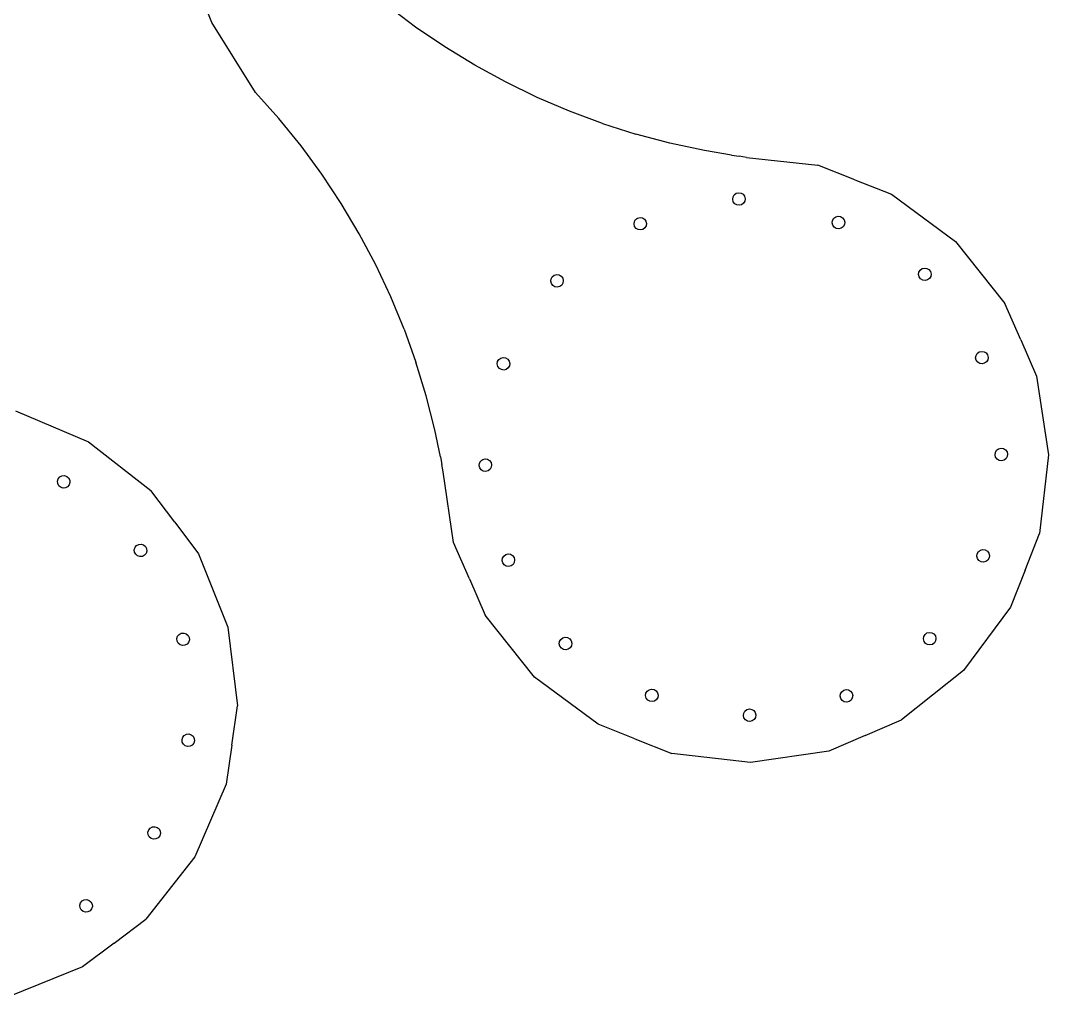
# Model space of a CAD drawing. Extents: x 31 to 183, y 98 to 185.
# Drawn here: x 106.76 to 147.66, y 98.36 to 137.17 of the extents above; entities that cross this region are included whole.
import ezdxf

# ---------------------------------------------------------------- set-up
doc = ezdxf.new("R2010")
doc.units = 0
doc.layers.add('ink_ext_XXXXXX', color=7, linetype='CONTINUOUS')

msp = doc.modelspace()

# ---------------------------------------------------------------- linework, layer by layer
at = {"layer": 'ink_ext_XXXXXX', "color": 7}
for points in [[(114.368743, 137.088327), (113.152012, 140.130662)], [(122.478612, 136.91509), (121.361089, 137.755562)], [(116.110223, 134.31241), (114.368743, 137.088327)], [(123.6353, 136.129111), (122.478612, 136.91509)], [(124.828764, 135.399617), (123.6353, 136.129111)], [(126.055924, 134.728659), (124.828764, 135.399617)], [(127.314278, 134.117394), (126.055924, 134.728659)], [(117.04122, 133.270256), (116.110223, 134.31241)], [(128.600554, 133.567785), (127.314278, 134.117394)], [(129.912082, 133.080517), (128.600554, 133.567785)], [(117.921308, 132.184048), (117.04122, 133.270256)], [(129.912082, 133.080517), (131.24567, 132.65681)], [(132.598442, 132.298033), (131.24567, 132.65681)], [(118.748051, 131.056534), (117.921308, 132.184048)], [(133.967093, 132.00457), (132.598442, 132.298033)], [(135.045288, 131.812313), (133.967093, 132.00457)], [(135.045288, 131.812313), (135.348332, 131.777595)], [(135.649654, 131.728395), (135.348332, 131.777595)], [(135.649654, 131.728395), (138.482377, 131.419421)], [(139.950978, 130.841097), (138.482377, 131.419421)], [(119.519618, 129.890751), (118.748051, 131.056534)], [(139.950978, 130.841097), (141.419578, 130.262772)], [(141.419578, 130.262772), (143.959111, 128.386154)], [(120.233979, 128.68925), (119.519618, 129.890751)], [(120.889807, 127.454915), (120.233979, 128.68925)], [(143.959111, 128.386154), (145.927063, 125.91754)], [(121.485477, 126.190099), (120.889807, 127.454915)], [(122.01939, 124.89834), (121.485477, 126.190099)], [(146.558125, 124.471557), (145.927063, 125.91754)], [(122.01939, 124.89834), (122.490505, 123.582656)], [(146.558125, 124.471557), (147.188868, 123.025423)], [(122.897612, 122.245598), (122.490505, 123.582656)], [(147.188868, 123.025423), (147.658239, 119.908222)], [(123.239846, 120.89105), (122.897612, 122.245598)], [(106.561655, 121.651396), (109.463797, 120.420613)], [(123.470588, 119.82331), (123.239846, 120.89105)], [(109.463797, 120.420613), (111.945743, 118.480543)], [(147.658239, 119.908222), (147.303302, 116.778054)], [(123.470588, 119.82331), (123.516164, 119.522033)], [(123.576496, 119.223068), (123.516164, 119.522033)], [(123.986615, 116.4112), (123.576496, 119.223068)], [(112.891925, 117.222508), (111.945743, 118.480543)], [(112.891925, 117.222508), (113.837755, 115.964512)], [(146.726167, 115.313532), (147.303302, 116.778054)], [(124.616229, 114.968435), (123.986615, 116.4112)], [(113.837755, 115.964512), (115.010847, 113.044725)], [(124.616229, 114.968435), (125.245843, 113.52567)], [(146.726167, 115.313532), (146.148881, 113.849328)], [(146.148881, 113.849328), (144.274255, 111.322062)], [(127.208269, 111.061463), (125.245843, 113.52567)], [(115.010847, 113.044725), (115.38543, 109.920338)], [(144.274255, 111.322062), (141.807513, 109.368273)], [(129.740784, 109.185812), (127.208269, 111.061463)], [(115.161171, 108.361958), (115.38543, 109.920338)], [(140.362084, 108.744112), (141.807513, 109.368273)], [(131.20611, 108.606324), (129.740784, 109.185812)], [(131.20611, 108.606324), (132.671586, 108.026518)], [(140.362084, 108.744112), (138.917388, 108.120298)], [(115.161171, 108.361958), (114.936998, 106.804384)], [(135.801446, 107.662846), (132.671586, 108.026518)], [(138.917388, 108.120298), (135.801446, 107.662846)], [(114.936998, 106.804384), (113.696716, 103.90955)], [(113.696716, 103.90955), (111.749362, 101.432436)], [(110.488552, 100.486839), (111.749362, 101.432436)], [(110.488552, 100.486839), (109.228092, 99.541203)], [(109.228092, 99.541203), (106.304686, 98.364174)]]:
    msp.add_lwpolyline(points, dxfattribs=at)
for points in [[(135.118291, 129.968936), (135.059187, 130.093568), (135.112481, 130.243), (135.237113, 130.302103)], [(135.237113, 130.302103), (135.361745, 130.361207), (135.511177, 130.307913), (135.570281, 130.183281)], [(135.570281, 130.183281), (135.629385, 130.058649), (135.576091, 129.909217), (135.451459, 129.850113)], [(135.451459, 129.850113), (135.326827, 129.79101), (135.177395, 129.844304), (135.118291, 129.968936)], [(131.19235, 128.985633), (131.133246, 129.110265), (131.186413, 129.259637), (131.311045, 129.31874)], [(131.311045, 129.31874), (131.435677, 129.377844), (131.585109, 129.32455), (131.644213, 129.199918)], [(139.075412, 129.034367), (139.016308, 129.158999), (139.069602, 129.308431), (139.194234, 129.367534)], [(139.194234, 129.367534), (139.318866, 129.426638), (139.468298, 129.373344), (139.527402, 129.248712)], [(139.527402, 129.248712), (139.586506, 129.12408), (139.533212, 128.974648), (139.40858, 128.915544)], [(131.52539, 128.86675), (131.400758, 128.807647), (131.251454, 128.861001), (131.19235, 128.985633)], [(131.644213, 129.199918), (131.703316, 129.075286), (131.650022, 128.925854), (131.52539, 128.86675)], [(139.40858, 128.915544), (139.283948, 128.856441), (139.134516, 128.909735), (139.075412, 129.034367)], [(142.512014, 126.974473), (142.45291, 127.099105), (142.506204, 127.248537), (142.630836, 127.307641)], [(142.630836, 127.307641), (142.755468, 127.366744), (142.9049, 127.31345), (142.964004, 127.188818)], [(127.878481, 126.711325), (127.819378, 126.835957), (127.872512, 126.985314), (127.997176, 127.044433)], [(127.997176, 127.044433), (128.121808, 127.103536), (128.271081, 127.050167), (128.330185, 126.925535)], [(128.330185, 126.925535), (128.389288, 126.800903), (128.336154, 126.651546), (128.211522, 126.592443)], [(142.845182, 126.855651), (142.72055, 126.796547), (142.571118, 126.849841), (142.512014, 126.974473)], [(142.964004, 127.188818), (143.023108, 127.064186), (142.969814, 126.914754), (142.845182, 126.855651)], [(128.211522, 126.592443), (128.086858, 126.533324), (127.937585, 126.586693), (127.878481, 126.711325)], [(144.786322, 123.660604), (144.727218, 123.785236), (144.780512, 123.934668), (144.905144, 123.993772)], [(144.905144, 123.993772), (145.029776, 124.052876), (145.179208, 123.999582), (145.238312, 123.87495)], [(125.750566, 123.418162), (125.691462, 123.542794), (125.744596, 123.69215), (125.86926, 123.751269)], [(125.86926, 123.751269), (125.993892, 123.810373), (126.143292, 123.757063), (126.202396, 123.632432)], [(126.202396, 123.632432), (126.2615, 123.5078), (126.208238, 123.358383), (126.083606, 123.299279)], [(145.119489, 123.541782), (144.994857, 123.482678), (144.845425, 123.535972), (144.786322, 123.660604)], [(145.238312, 123.87495), (145.297415, 123.750318), (145.244121, 123.600886), (145.119489, 123.541782)], [(126.083606, 123.299279), (125.958942, 123.24016), (125.809669, 123.29353), (125.750566, 123.418162)], [(145.558224, 119.809952), (145.49912, 119.934584), (145.552415, 120.084016), (145.677046, 120.14312)], [(145.677046, 120.14312), (145.801678, 120.202223), (145.95111, 120.148929), (146.010214, 120.024297)], [(146.010214, 120.024297), (146.069318, 119.899665), (146.016024, 119.750233), (145.891392, 119.69113)], [(125.027457, 119.385625), (124.968353, 119.510257), (125.021488, 119.659613), (125.146152, 119.718732)], [(125.146152, 119.718732), (125.270784, 119.777836), (125.420056, 119.724466), (125.47916, 119.599834)], [(125.47916, 119.599834), (125.538264, 119.475202), (125.485129, 119.325846), (125.360497, 119.266742)], [(145.891392, 119.69113), (145.76676, 119.632026), (145.617328, 119.68532), (145.558224, 119.809952)], [(108.227126, 118.855063), (108.241959, 118.992199), (108.365555, 119.091669), (108.502691, 119.076836)], [(108.502691, 119.076836), (108.639827, 119.062004), (108.739297, 118.938408), (108.724465, 118.801272)], [(125.360497, 119.266742), (125.235833, 119.207623), (125.086561, 119.260993), (125.027457, 119.385625)], [(108.4489, 118.579498), (108.311764, 118.59433), (108.212294, 118.717926), (108.227126, 118.855063)], [(108.724465, 118.801272), (108.709632, 118.664135), (108.586036, 118.564666), (108.4489, 118.579498)], [(111.28549, 116.12914), (111.300322, 116.266276), (111.423918, 116.365746), (111.561055, 116.350914)], [(111.561055, 116.350914), (111.698191, 116.336081), (111.797661, 116.212485), (111.782828, 116.075349)], [(144.953938, 116.110583), (145.07857, 116.169686), (145.228002, 116.116392), (145.287106, 115.99176)], [(111.507264, 115.853575), (111.370127, 115.868408), (111.270658, 115.992004), (111.28549, 116.12914)], [(111.782828, 116.075349), (111.767996, 115.938213), (111.6444, 115.838743), (111.507264, 115.853575)], [(125.942798, 115.602995), (125.883694, 115.727627), (125.936829, 115.876983), (126.061493, 115.936102)], [(126.061493, 115.936102), (126.186125, 115.995206), (126.335525, 115.941896), (126.394628, 115.817264)], [(126.394628, 115.817264), (126.453732, 115.692633), (126.40047, 115.543216), (126.275838, 115.484112)], [(144.835116, 115.777415), (144.776012, 115.902047), (144.829306, 116.051479), (144.953938, 116.110583)], [(145.168283, 115.658593), (145.043651, 115.599489), (144.894219, 115.652783), (144.835116, 115.777415)], [(145.287106, 115.99176), (145.346209, 115.867129), (145.292915, 115.717696), (145.168283, 115.658593)], [(126.275838, 115.484112), (126.151174, 115.424993), (126.001902, 115.478363), (125.942798, 115.602995)], [(113.200568, 112.317239), (113.063432, 112.332071), (112.963962, 112.455667), (112.978794, 112.592804)], [(112.978794, 112.592804), (112.993627, 112.72994), (113.117223, 112.82941), (113.254359, 112.814577)], [(113.476133, 112.539013), (113.461301, 112.401876), (113.337705, 112.302407), (113.200568, 112.317239)], [(113.254359, 112.814577), (113.391495, 112.799745), (113.490965, 112.676149), (113.476133, 112.539013)], [(128.217106, 112.289126), (128.158002, 112.413758), (128.211137, 112.563114), (128.3358, 112.622233)], [(128.3358, 112.622233), (128.460432, 112.681337), (128.609832, 112.628028), (128.668936, 112.503396)], [(128.668936, 112.503396), (128.72804, 112.378764), (128.674778, 112.229347), (128.550146, 112.170243)], [(142.7072, 112.484251), (142.648096, 112.608883), (142.70139, 112.758315), (142.826022, 112.817419)], [(143.040367, 112.365429), (142.915735, 112.306325), (142.766303, 112.359619), (142.7072, 112.484251)], [(142.826022, 112.817419), (142.950654, 112.876523), (143.100086, 112.823229), (143.15919, 112.698597)], [(143.15919, 112.698597), (143.218293, 112.573965), (143.164999, 112.424533), (143.040367, 112.365429)], [(128.550146, 112.170243), (128.425482, 112.111124), (128.276209, 112.164494), (128.217106, 112.289126)], [(131.653708, 110.229232), (131.594604, 110.353864), (131.647739, 110.503221), (131.772402, 110.562339)], [(131.772402, 110.562339), (131.897034, 110.621443), (132.046434, 110.568134), (132.105538, 110.443502)], [(132.105538, 110.443502), (132.164642, 110.31887), (132.11138, 110.169453), (131.986748, 110.110349)], [(139.393458, 110.210004), (139.334355, 110.334636), (139.387489, 110.483992), (139.512153, 110.543111)], [(139.512153, 110.543111), (139.636785, 110.602215), (139.786185, 110.548906), (139.845289, 110.424274)], [(131.986748, 110.110349), (131.862084, 110.051231), (131.712811, 110.1046), (131.653708, 110.229232)], [(139.726499, 110.091121), (139.601835, 110.032002), (139.452562, 110.085372), (139.393458, 110.210004)], [(139.845289, 110.424274), (139.904393, 110.299642), (139.851131, 110.150225), (139.726499, 110.091121)], [(135.542806, 109.438101), (135.483703, 109.562733), (135.536837, 109.71209), (135.661501, 109.771209)], [(135.661501, 109.771209), (135.786133, 109.830312), (135.935533, 109.777003), (135.994637, 109.652371)], [(135.994637, 109.652371), (136.053741, 109.527739), (136.000478, 109.378322), (135.875846, 109.319219)], [(135.875846, 109.319219), (135.751183, 109.2601), (135.60191, 109.313469), (135.542806, 109.438101)], [(113.183351, 108.578783), (113.198184, 108.71592), (113.321776, 108.815354), (113.458912, 108.800522)], [(113.458912, 108.800522), (113.596049, 108.78569), (113.695522, 108.662129), (113.68069, 108.524992)], [(113.40514, 108.303359), (113.268004, 108.318191), (113.168515, 108.441612), (113.183351, 108.578783)], [(113.68069, 108.524992), (113.665854, 108.387821), (113.542277, 108.288527), (113.40514, 108.303359)], [(111.826683, 104.893297), (111.841516, 105.030433), (111.965108, 105.129868), (112.102244, 105.115036)], [(112.102244, 105.115036), (112.239381, 105.100203), (112.338854, 104.976643), (112.324022, 104.839506)], [(112.048472, 104.617873), (111.911336, 104.632705), (111.811847, 104.756126), (111.826683, 104.893297)], [(112.324022, 104.839506), (112.309186, 104.702335), (112.185609, 104.60304), (112.048472, 104.617873)], [(109.33962, 101.717339), (109.202484, 101.732171), (109.102995, 101.855592), (109.117831, 101.992763)], [(109.117831, 101.992763), (109.132663, 102.129899), (109.256256, 102.229334), (109.393392, 102.214502)], [(109.61517, 101.938972), (109.600333, 101.801801), (109.476756, 101.702506), (109.33962, 101.717339)], [(109.393392, 102.214502), (109.530528, 102.199669), (109.630002, 102.076108), (109.61517, 101.938972)]]:
    msp.add_open_spline(points, degree=3, dxfattribs=at)

doc.saveas('drawing.dxf')
